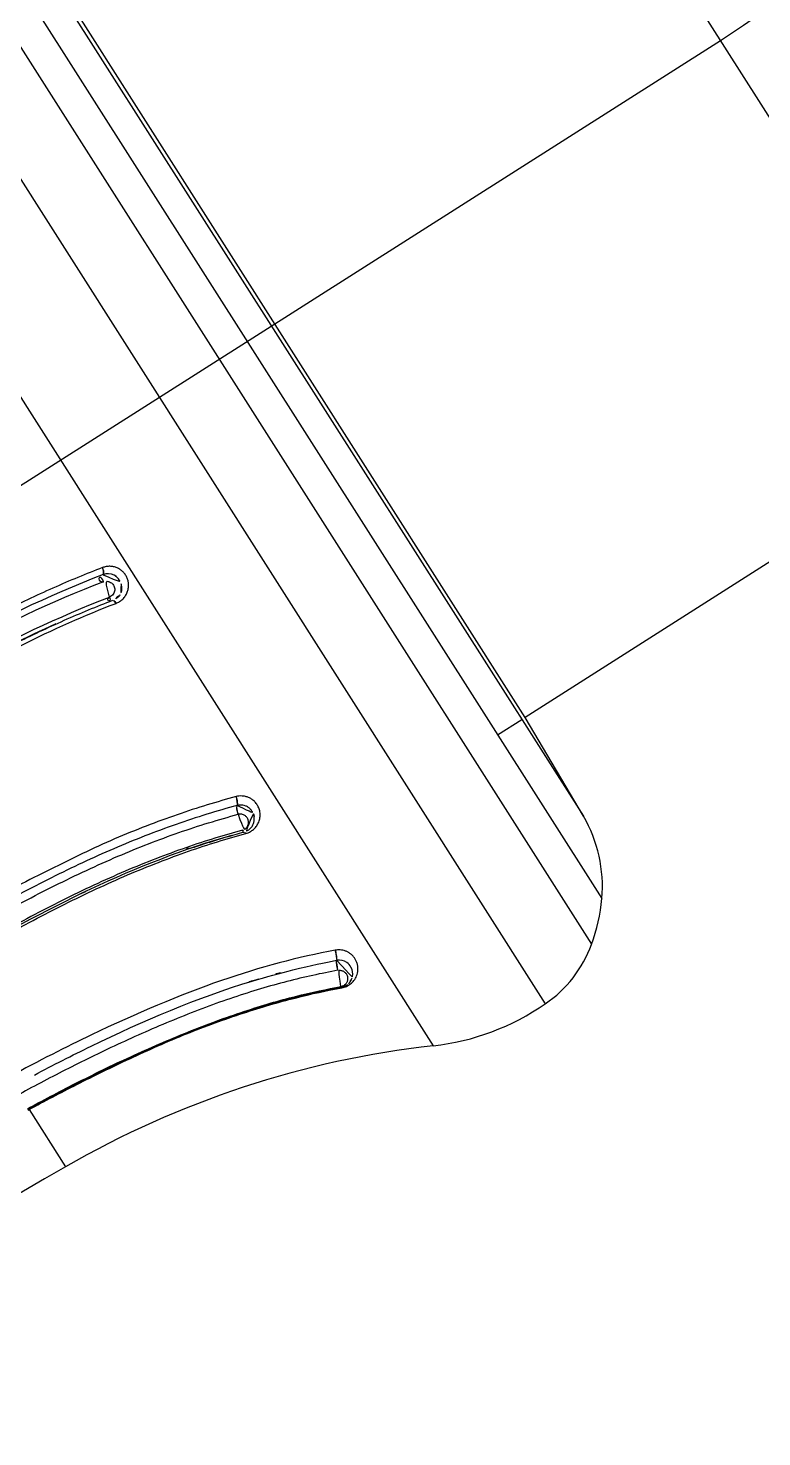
# Model space of a CAD drawing. Header units: millimetres. Extents: x 1145859089 to 1147511753, y -1047484727 to -1047247487.
# Drawn here: x 1146989540.4 to 1146989567.2, y -1047438874.6 to -1047438823.3 of the extents above; entities that cross this region are included whole.
import ezdxf
from ezdxf.xclip import XClip

# ---------------------------------------------------------------- set-up
doc = ezdxf.new("R2010")
doc.units = ezdxf.units.MM
doc.header["$LTSCALE"] = 100
doc.header["$MEASUREMENT"] = 0
doc.header["$XCLIPFRAME"] = 2
doc.linetypes.add('단지배치도$0$CENTER', pattern=[31, 30, -0.5, 0, -0.5])
doc.layers.get('0').update_dxf_attribs({"linetype": 'CONTINUOUS'})
doc.layers.add('XREF', color=135, linetype='CONTINUOUS')
doc.layers.add('단지배치도$0$W240910', color=135, linetype='CONTINUOUS')

# ---------------------------------------------------------------- blocks, each defined once
blk = doc.blocks.new('단지배치도$0$zw$9902')
at = {"layer": '단지배치도$0$W240910', "linetype": 'ByBlock', "ltscale": 20}
for p, q in [((59835.549, -67468.74), (59817.299, -67440.053)), ((59794.591, -67444.696), (59821.721, -67487.341)), ((59791.918, -67445.299), (59820.042, -67489.506)), ((59796.263, -67445.063), (59822.097, -67485.671)), ((59798.697, -67446.936), (59821.432, -67482.673)), ((59788.801, -67448.349), (59815.959, -67491.038)), ((59819.313, -67479.069), (59801.063, -67450.382)), ((59835.549, -67468.74), (59819.313, -67479.069)), ((59818.305, -67479.71), (59819.189, -67479.148)), ((59821.432, -67482.673), (59819.313, -67479.069)), ((59801.204, -67493.381), (59801.24, -67493.361)), ((59801.24, -67493.361), (59802.569, -67495.45))]:
    blk.add_line(p, q, dxfattribs=at)
at = {"layer": '단지배치도$0$W240910', "linetype": '단지배치도$0$CENTER', "ltscale": 20}
blk.add_line((59428.184, -67707.751), (59826.424, -67454.397), dxfattribs=at)
at = {"layer": '단지배치도$0$W240910'}
for radius in [11431.377, 11931.377]:
    blk.add_arc((57394.291, -57699.4), radius, 251.6277496, 321.4181311, dxfattribs=at)
at = {"layer": '단지배치도$0$W240910', "linetype": '단지배치도$0$CENTER', "ltscale": 20}
blk.add_arc((59805.49, -67421.491), 39, 302.4639, 32.4639, dxfattribs=at)
at = {"layer": '단지배치도$0$W240910', "linetype": 'ByBlock', "ltscale": 20}
for centre, radius, start, end in [((59815.458, -67485.057), 6.672, 339.9571, 354.7071), ((59819.82, -67525.279), 34.458, 96.433, 120.0419), ((60057.768, -67937.186), 510.155, 120.01584, 126.39327)]:
    blk.add_arc(centre, radius, start, end, dxfattribs=at)
for points, knots in [([(59803.914, -67473.612), (59803.32, -67473.839), (59802.116, -67474.338), (59800.255, -67475.217), (59798.363, -67476.216), (59796.453, -67477.319), (59794.535, -67478.513), (59793.251, -67479.36), (59792.61, -67479.796)], [0, 0, 0, 0, 0.166667, 0.333333, 0.5, 0.666667, 0.833333, 1, 1, 1, 1]), ([(59803.914, -67473.612), (59803.925, -67473.634), (59803.948, -67473.69), (59803.966, -67473.781), (59803.958, -67473.847), (59803.94, -67473.866), (59803.932, -67473.869)], [0, 0, 0, 0, 0.202205, 0.499974, 0.797742, 1, 1, 1, 1]), ([(59803.932, -67473.869), (59803.932, -67473.869), (59801.913, -67474.637), (59798.051, -67476.538), (59794.46, -67478.817), (59792.708, -67480.007)], [0.03183, 0.03183, 0.03183, 0.03183, 0.031853, 1.642318, 3.252109, 3.252109, 3.252109, 3.252109]), ([(59803.951, -67474.127), (59802.05, -67474.848), (59798.296, -67476.665), (59794.613, -67478.993), (59792.823, -67480.21)], [0, 0, 0, 0, 0.504988, 1, 1, 1, 1]), ([(59803.951, -67474.127), (59803.875, -67474.153), (59803.674, -67474.032), (59803.865, -67473.897), (59803.934, -67473.874)], [0, 0, 0, 0, 0.0002525592, 0.0004991792, 0.0004991792, 0.0004991792, 0.0004991792]), ([(59803.934, -67473.874), (59804.059, -67473.819), (59804.311, -67473.832), (59804.524, -67474.032), (59804.579, -67474.16), (59804.591, -67474.202)], [0, 0, 0, 0, 0.0004226561, 0.0006966093, 0.0008377334, 0.0008377334, 0.0008377334, 0.0008377334]), ([(59804.166, -67474.691), (59804.226, -67474.663), (59804.318, -67474.594), (59804.371, -67474.427), (59804.337, -67474.276), (59804.243, -67474.161), (59804.101, -67474.1), (59804.003, -67474.11), (59803.951, -67474.127)], [0, 0, 0, 0, 0.166667, 0.333333, 0.5, 0.666667, 0.833333, 1, 1, 1, 1]), ([(59804.414, -67473.94), (59804.397, -67473.927), (59804.374, -67473.911), (59804.349, -67473.897), (59804.343, -67473.893)], [1.2156952, 1.2156952, 1.2156952, 1.2156952, 1.3350391, 1.377012, 1.377012, 1.377012, 1.377012]), ([(59793.171, -67480.704), (59794.971, -67479.48), (59798.604, -67477.184), (59802.319, -67475.391), (59804.166, -67474.691)], [0, 0, 0, 0, 0.504988, 1, 1, 1, 1]), ([(59793.355, -67480.968), (59794.696, -67480.053), (59797.32, -67478.381), (59800.939, -67476.384), (59803.271, -67475.349), (59804.404, -67474.915)], [0, 0, 0, 0, 0.333333, 0.666667, 1, 1, 1, 1]), ([(59795.816, -67479.167), (59796.221, -67478.913), (59797.249, -67478.28), (59798.891, -67477.332), (59800.72, -67476.365), (59802.523, -67475.513), (59803.702, -67475.025), (59804.286, -67474.801)], [0.2254816, 0.2254816, 0.2254816, 0.2254816, 0.3333333, 0.5, 0.6666667, 0.8333333, 1, 1, 1, 1]), ([(59804.166, -67474.691), (59804.11, -67474.715), (59804.056, -67474.861), (59804.236, -67474.82), (59804.286, -67474.801)], [0, 0, 0, 0, 0.0001966529, 0.0003869029, 0.0003869029, 0.0003869029, 0.0003869029]), ([(59804.404, -67474.915), (59804.392, -67474.892), (59804.365, -67474.849), (59804.323, -67474.811), (59804.299, -67474.805), (59804.288, -67474.807)], [0, 0, 0, 0, 0.333333, 0.666667, 1, 1, 1, 1]), ([(59808.814, -67482.283), (59808.847, -67482.274), (59808.916, -67482.261), (59809.024, -67482.268), (59809.13, -67482.297), (59809.226, -67482.348), (59809.309, -67482.419), (59809.369, -67482.499), (59809.398, -67482.556), (59809.411, -67482.582)], [0, 0, 0, 0, 0.0714286, 0.1428571, 0.2142857, 0.2857143, 0.3571429, 0.4285714, 0.4797607, 0.4797607, 0.4797607, 0.4797607]), ([(59809.407, -67482.58), (59809.412, -67482.591), (59809.428, -67482.637), (59809.446, -67482.725), (59809.441, -67482.848), (59809.405, -67482.967), (59809.345, -67483.069), (59809.266, -67483.152), (59809.173, -67483.213), (59809.106, -67483.239), (59809.072, -67483.248)], [0.4798282, 0.4798282, 0.4798282, 0.4798282, 0.5, 0.5714286, 0.6428571, 0.7142857, 0.7857143, 0.8571429, 0.9285714, 1, 1, 1, 1]), ([(59806.967, -67483.834), (59807.077, -67483.858), (59807.344, -67483.767), (59807.814, -67483.613), (59808.417, -67483.429), (59808.849, -67483.308), (59809.072, -67483.248)], [0.8532055, 0.8532055, 0.8532055, 0.8532055, 0.875, 0.9166667, 0.9583333, 0.9999979, 0.9999979, 0.9999979, 0.9999979]), ([(59803.138, -67485.493), (59803.178, -67485.473), (59803.28, -67485.425), (59803.377, -67485.379), (59803.387, -67485.374)], [0.4023339, 0.4023339, 0.4023339, 0.4023339, 0.41666667, 0.43978409, 0.43978409, 0.43978409, 0.43978409]), ([(59812.392, -67487.558), (59811.044, -67487.806), (59809.655, -67488.175), (59806.722, -67489.188), (59805.142, -67489.86), (59802.595, -67491.079), (59801.578, -67491.591), (59800.546, -67492.161)], [0, 0, 0, 0, 0.371803, 0.371803, 0.774117, 0.774117, 1, 1, 1, 1]), ([(59809.363, -67488.681), (59809.865, -67488.535), (59811.183, -67488.165), (59812.01, -67488.004), (59812.441, -67487.925)], [0.7217181, 0.7217181, 0.7217181, 0.7217181, 0.8333333, 1, 1, 1, 1]), ([(59812.635, -67488.924), (59812.662, -67488.92), (59812.716, -67488.907), (59812.801, -67488.877), (59812.881, -67488.836), (59812.951, -67488.785), (59813.014, -67488.725), (59813.073, -67488.657), (59813.126, -67488.58), (59813.17, -67488.492), (59813.2, -67488.394), (59813.217, -67488.283), (59813.216, -67488.157), (59813.19, -67488.035), (59813.146, -67487.925), (59813.09, -67487.832), (59813.022, -67487.752), (59812.943, -67487.683), (59812.857, -67487.627), (59812.763, -67487.585), (59812.665, -67487.558), (59812.569, -67487.546), (59812.477, -67487.545), (59812.42, -67487.553), (59812.392, -67487.558)], [0, 0, 0, 0, 0.045455, 0.090909, 0.136364, 0.181818, 0.227273, 0.272727, 0.318182, 0.363636, 0.409091, 0.454545, 0.5, 0.545455, 0.590909, 0.636364, 0.681818, 0.727273, 0.772727, 0.818182, 0.863636, 0.909091, 0.954545, 1, 1, 1, 1]), ([(59812.441, -67487.925), (59812.578, -67487.897), (59812.81, -67487.967), (59813.014, -67488.215), (59813.047, -67488.417), (59813.013, -67488.553), (59813.006, -67488.571)], [0, 0, 0, 0, 0.000409303, 0.000702655, 0.001219115, 0.001298733, 0.001298733, 0.001298733, 0.001298733]), ([(59812.488, -67488.289), (59811.886, -67488.398), (59810.646, -67488.669), (59808.699, -67489.246), (59806.625, -67490.026), (59804.561, -67490.931), (59802.656, -67491.861), (59801.468, -67492.487), (59800.896, -67492.797)], [0, 0, 0, 0, 0.166667, 0.333333, 0.5, 0.666667, 0.833333, 1, 1, 1, 1]), ([(59812.6, -67488.884), (59812.617, -67488.88), (59812.648, -67488.871), (59812.693, -67488.851), (59812.734, -67488.824), (59812.768, -67488.79), (59812.797, -67488.752), (59812.82, -67488.708), (59812.84, -67488.657), (59812.844, -67488.598), (59812.841, -67488.537), (59812.824, -67488.48), (59812.801, -67488.431), (59812.77, -67488.389), (59812.733, -67488.353), (59812.691, -67488.324), (59812.646, -67488.302), (59812.598, -67488.289), (59812.546, -67488.283), (59812.508, -67488.286), (59812.488, -67488.289)], [0, 0, 0, 0, 0.055556, 0.111111, 0.166667, 0.222222, 0.277778, 0.333333, 0.388889, 0.444444, 0.5, 0.555556, 0.611111, 0.666667, 0.722222, 0.777778, 0.833333, 0.888889, 0.944444, 1, 1, 1, 1]), ([(59801.174, -67493.336), (59801.725, -67493.037), (59802.894, -67492.417), (59804.929, -67491.425), (59807.035, -67490.512), (59809.078, -67489.758), (59810.989, -67489.204), (59812.089, -67488.973), (59812.6, -67488.884)], [0, 0, 0, 0, 0.166667, 0.333333, 0.5, 0.666667, 0.833333, 1, 1, 1, 1]), ([(59801.241, -67493.361), (59801.79, -67493.064), (59802.947, -67492.452), (59804.879, -67491.508), (59806.97, -67490.576), (59809.082, -67489.814), (59810.954, -67489.27), (59812.097, -67489.023), (59812.635, -67488.924)], [0, 0, 0, 0, 0.166667, 0.333333, 0.5, 0.666667, 0.833333, 1, 1, 1, 1]), ([(59801.429, -67492.105), (59802.112, -67491.743), (59804.701, -67490.422), (59807.354, -67489.294), (59809.363, -67488.681)], [4.388092, 4.388092, 4.388092, 4.388092, 7.318533, 15.39882, 15.39882, 15.39882, 15.39882]), ([(59809.61, -67488.608), (59809.558, -67488.615), (59809.313, -67488.689), (59809.068, -67488.765), (59808.876, -67488.838)], [9.611629, 9.611629, 9.611629, 9.611629, 9.815078, 10.61949, 10.61949, 10.61949, 10.61949]), ([(59812.6, -67488.911), (59811.624, -67489.091), (59810.526, -67489.362), (59809.447, -67489.697), (59809.316, -67489.739)], [64.116786, 64.116786, 64.116786, 64.116786, 85.159632, 88.085818, 88.085818, 88.085818, 88.085818]), ([(59809.317, -67489.744), (59809.834, -67489.579), (59810.988, -67489.246), (59812.038, -67489.015), (59812.6, -67488.911)], [0.7040608, 0.7040608, 0.7040608, 0.7040608, 0.8333333, 0.997969, 0.997969, 0.997969, 0.997969]), ([(59812.634, -67488.905), (59812.638, -67488.904), (59812.67, -67488.897), (59812.725, -67488.879), (59812.781, -67488.851), (59812.81, -67488.832), (59812.816, -67488.822)], [4.5419047, 4.5419047, 4.5419047, 4.5419047, 4.5698004, 4.7606577, 4.951515, 5.0798149, 5.0798149, 5.0798149, 5.0798149]), ([(59812.906, -67488.747), (59812.907, -67488.745), (59812.91, -67488.742), (59812.942, -67488.703), (59812.963, -67488.662), (59812.977, -67488.623), (59812.979, -67488.618), (59812.979, -67488.617)], [1.0339266, 1.0339266, 1.0339266, 1.0339266, 1.049353, 1.0759269, 1.490302, 1.5326432, 1.5467569, 1.5467569, 1.5467569, 1.5467569]), ([(59813.006, -67488.571), (59813.002, -67488.583), (59812.994, -67488.599), (59812.983, -67488.613), (59812.979, -67488.617)], [0.54091182, 0.54091182, 0.54091182, 0.54091182, 0.61043366, 0.63989499, 0.63989499, 0.63989499, 0.63989499]), ([(59801.197, -67493.359), (59801.756, -67493.056), (59802.918, -67492.441), (59804.839, -67491.498), (59806.837, -67490.622), (59808.349, -67490.059), (59809.168, -67489.791), (59809.316, -67489.739)], [0, 0, 0, 0, 0.1666667, 0.3333333, 0.5, 0.6666667, 0.70406, 0.70406, 0.70406, 0.70406]), ([(59807.224, -67490.487), (59807.072, -67490.547), (59805.95, -67490.998), (59804.489, -67491.666), (59803.193, -67492.314), (59802.844, -67492.492)], [14.753255, 14.753255, 14.753255, 14.753255, 18.212067, 40.272865, 48.440986, 48.440986, 48.440986, 48.440986])]:
    blk.add_open_spline(points, degree=3, knots=knots, dxfattribs=at)
for points in [[(59804.404, -67474.915), (59804.449, -67474.897), (59804.533, -67474.853), (59804.65, -67474.763), (59804.747, -67474.647), (59804.818, -67474.513), (59804.858, -67474.37), (59804.866, -67474.227), (59804.846, -67474.09), (59804.802, -67473.965), (59804.737, -67473.854), (59804.654, -67473.758), (59804.556, -67473.679), (59804.445, -67473.618), (59804.319, -67473.577), (59804.184, -67473.561), (59804.046, -67473.571), (59803.958, -67473.596), (59803.914, -67473.612)], [(59804.592, -67474.203), (59804.681, -67474.46), (59804.521, -67474.764), (59804.25, -67474.818)], [(59804.396, -67474.753), (59804.555, -67474.655), (59804.641, -67474.48), (59804.612, -67474.291)], [(59802.208, -67475.664), (59800.055, -67476.642), (59797.916, -67477.841), (59795.813, -67479.161)], [(59808.775, -67481.96), (59808.086, -67482.144), (59806.662, -67482.581), (59804.356, -67483.458), (59802.019, -67484.599), (59799.614, -67485.817), (59798.084, -67486.704), (59797.33, -67487.161)], [(59808.814, -67482.283), (59808.082, -67482.479), (59806.601, -67482.936), (59804.314, -67483.833), (59802.055, -67484.891), (59799.76, -67486.106), (59798.242, -67486.979), (59797.485, -67487.431)], [(59809.129, -67483.304), (59809.167, -67483.294), (59809.243, -67483.266), (59809.356, -67483.202), (59809.462, -67483.113), (59809.554, -67482.994), (59809.623, -67482.85), (59809.659, -67482.683), (59809.652, -67482.515), (59809.608, -67482.361), (59809.535, -67482.23), (59809.445, -67482.124), (59809.343, -67482.045), (59809.235, -67481.988), (59809.118, -67481.95), (59808.998, -67481.933), (59808.882, -67481.936), (59808.81, -67481.95), (59808.775, -67481.96)], [(59808.775, -67481.96), (59808.789, -67481.987), (59808.816, -67482.055), (59808.839, -67482.165), (59808.839, -67482.251), (59808.824, -67482.279), (59808.813, -67482.281)], [(59808.851, -67482.604), (59808.837, -67482.578), (59808.812, -67482.514), (59808.789, -67482.403), (59808.789, -67482.317), (59808.803, -67482.287), (59808.814, -67482.283)], [(59797.638, -67487.699), (59798.376, -67487.258), (59799.872, -67486.4), (59802.172, -67485.177), (59804.486, -67484.098), (59806.7, -67483.238), (59808.142, -67482.794), (59808.851, -67482.604)], [(59808.851, -67482.604), (59808.89, -67482.595), (59808.964, -67482.589), (59809.072, -67482.624), (59809.161, -67482.696), (59809.22, -67482.797), (59809.237, -67482.917), (59809.204, -67483.041), (59809.123, -67483.138), (59809.051, -67483.176), (59809.01, -67483.187)], [(59809.411, -67482.582), (59809.446, -67482.673), (59809.449, -67482.769), (59809.433, -67482.859)], [(59822.102, -67485.671), (59822.198, -67484.64), (59821.958, -67483.573), (59821.432, -67482.673)], [(59809.01, -67483.187), (59808.35, -67483.364), (59806.981, -67483.781), (59804.744, -67484.644), (59802.443, -67485.718), (59800.155, -67486.937), (59798.676, -67487.784), (59797.948, -67488.218)], [(59798.05, -67488.347), (59798.771, -67487.916), (59800.239, -67487.075), (59802.533, -67485.855), (59804.839, -67484.778), (59807.073, -67483.912), (59808.459, -67483.485), (59809.129, -67483.304)], [(59808.611, -67483.375), (59805.119, -67484.366), (59801.775, -67486.072), (59798.517, -67487.981)], [(59809.01, -67483.187), (59809.032, -67483.229), (59809.055, -67483.252), (59809.072, -67483.248)], [(59809.129, -67483.304), (59809.108, -67483.265), (59809.087, -67483.244), (59809.072, -67483.248)], [(59820.043, -67489.507), (59820.812, -67488.989), (59821.409, -67488.22), (59821.724, -67487.342)], [(59812.392, -67487.558), (59812.4, -67487.574), (59812.419, -67487.627), (59812.441, -67487.725), (59812.455, -67487.826), (59812.454, -67487.897), (59812.446, -67487.922), (59812.44, -67487.924)], [(59812.488, -67488.289), (59812.479, -67488.272), (59812.461, -67488.22), (59812.438, -67488.123), (59812.425, -67488.022), (59812.426, -67487.951), (59812.434, -67487.926), (59812.441, -67487.925)], [(59810.394, -67488.38), (59810.24, -67488.421), (59810.086, -67488.463), (59809.934, -67488.514)], [(59812.6, -67488.884), (59812.608, -67488.899), (59812.616, -67488.908), (59812.621, -67488.907)], [(59812.833, -67488.815), (59812.777, -67488.859), (59812.7, -67488.892), (59812.621, -67488.905)], [(59812.621, -67488.905), (59812.621, -67488.907), (59812.621, -67488.907), (59812.621, -67488.907)], [(59812.635, -67488.924), (59812.63, -67488.912), (59812.625, -67488.907), (59812.676, -67488.894)], [(59812.816, -67488.822), (59812.817, -67488.827), (59812.811, -67488.831), (59812.805, -67488.835)], [(59812.906, -67488.747), (59812.886, -67488.77), (59812.861, -67488.793), (59812.833, -67488.815)], [(59812.963, -67488.654), (59812.978, -67488.64), (59812.986, -67488.624), (59812.993, -67488.607)], [(59812.982, -67488.633), (59812.981, -67488.633), (59812.981, -67488.634), (59812.981, -67488.634)], [(59815.959, -67491.038), (59817.422, -67490.878), (59818.839, -67490.347), (59820.043, -67489.507)], [(59802.909, -67491.336), (59802.902, -67491.339), (59802.895, -67491.343), (59802.888, -67491.347)], [(59801.235, -67493.338), (59802.021, -67492.914), (59802.815, -67492.5), (59803.619, -67492.114)], [(59801.234, -67493.339), (59801.232, -67493.34), (59801.234, -67493.348), (59801.241, -67493.361)]]:
    blk.add_open_spline(points, degree=3, dxfattribs=at)
blk = doc.blocks.new('단지배치도')
blk.add_blockref('단지배치도$0$zw$9902', (141034.193, 142437.157))

msp = doc.modelspace()

# ---------------------------------------------------------------- block references
at = {"layer": 'XREF'}
ref = msp.add_blockref('단지배치도', (1146788705.034274, -1047513806.462535), dxfattribs=at)
XClip(ref).set_block_clipping_path([(72982.4064819524, 34919.7593965302), (360382.4067475507, 255319.7593436702)])

doc.saveas('drawing.dxf')
